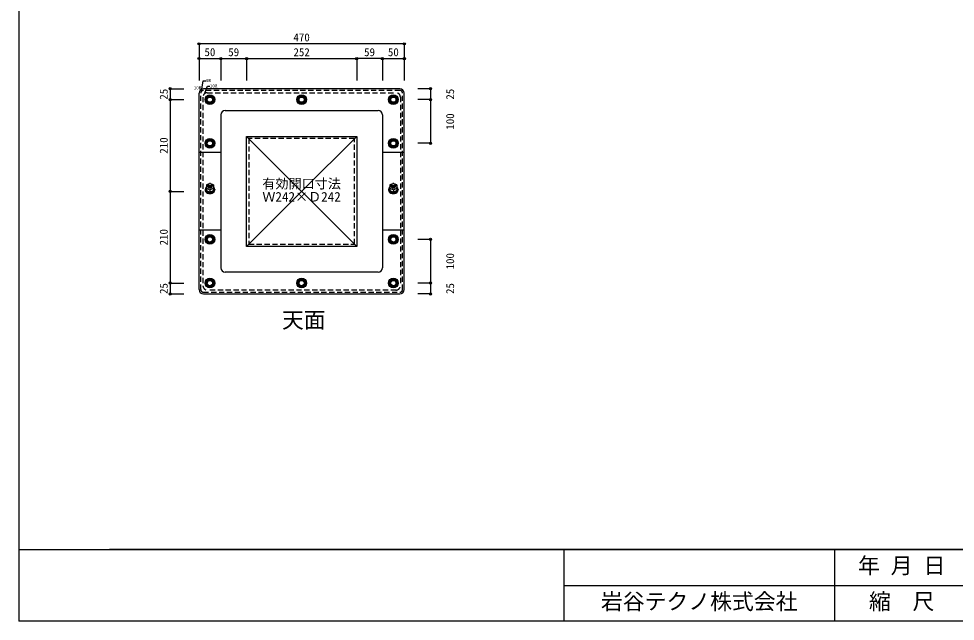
# Model space of a CAD drawing. Units: millimetres at full size, sheet at 1:10. Extents: x -10475 to 9199, y -10092 to 10143.
# Drawn here: x 5199 to 7343, y 6756 to 8136 of the extents above; entities that cross this region are included whole.
import ezdxf
from ezdxf.enums import TextEntityAlignment as Align

# ---------------------------------------------------------------- set-up
doc = ezdxf.new("R2010")
doc.units = ezdxf.units.MM
doc.header["$LTSCALE"] = 10
doc.header["$PDMODE"] = 32
doc.header["$PDSIZE"] = 5
doc.linetypes.add('DASHED1', pattern=[1.8, 1.2, -0.6])
for name, color, linetype in [('0-0_FRP', 7, 'Continuous'), ('0-3_開口寸法', 2, 'DASHED1'), ('0-8_FRP寸法', 3, 'Continuous'), ('0-F_図面枠', 7, 'Continuous')]:
    doc.layers.add(name, color=color, linetype=linetype)
doc.styles.add('ＭＳ ゴシック', font='')
doc.styles.get('ＭＳ ゴシック').set_extended_font_data('MS Gothic')

msp = doc.modelspace()

# ---------------------------------------------------------------- linework, layer by layer
at = {"layer": '0-0_FRP', "color": 4}
for p, q in [((5611.56, 7515.75), (5611.56, 7965.75)), ((6071.56, 7975.75), (5621.56, 7975.75)), ((6081.56, 7515.75), (6081.56, 7965.75)), ((5661.56, 7915.75), (5661.56, 7565.75)), ((5671.56, 7925.75), (6021.56, 7925.75)), ((6031.56, 7915.75), (6031.56, 7565.75)), ((5720.56, 7866.75), (5972.56, 7614.75)), ((5846.56, 7740.75), (5972.56, 7866.75)), ((5972.56, 7866.75), (5972.56, 7614.75)), ((5611.56, 7830.35), (5661.56, 7830.35)), ((6031.56, 7830.35), (6081.56, 7830.35)), ((5627.51, 7746.65), (5627.51, 7745.03)), ((5641.24, 7740.66), (5640.75, 7741.13)), ((5645.61, 7746.65), (5645.61, 7745.03)), ((6047.51, 7746.65), (6047.51, 7745.03)), ((6061.24, 7740.66), (6060.75, 7741.13)), ((6065.61, 7746.65), (6065.61, 7745.03)), ((5640.3, 7740.27), (5639.85, 7740.72)), ((5640.3, 7740.27), (5640.16, 7738.6)), ((5641.07, 7738.96), (5640.24, 7739.53)), ((5641.24, 7740.66), (5641.07, 7738.96)), ((5846.56, 7740.75), (5720.56, 7614.75)), ((6060.3, 7740.27), (6059.85, 7740.72)), ((6060.3, 7740.27), (6060.16, 7738.6)), ((6061.07, 7738.96), (6060.24, 7739.53)), ((6061.24, 7740.66), (6061.07, 7738.96)), ((5611.56, 7652.69), (5661.56, 7652.69)), ((6031.56, 7652.69), (6081.56, 7652.69)), ((5972.56, 7614.75), (5720.56, 7614.75)), ((6021.56, 7555.75), (5671.56, 7555.75)), ((5621.56, 7505.75), (6071.56, 7505.75))]:
    msp.add_line(p, q, dxfattribs=at)
at = {"layer": '0-0_FRP', "linetype": 'DASHED1'}
for p, q in [((5615.56, 7515.75), (5615.56, 7965.75)), ((5620.56, 7956.75), (5620.56, 7524.75)), ((6071.56, 7971.75), (5621.56, 7971.75)), ((5630.56, 7966.75), (6062.56, 7966.75)), ((6072.56, 7956.75), (6072.56, 7524.75)), ((6077.56, 7515.75), (6077.56, 7965.75)), ((5621.56, 7509.75), (6071.56, 7509.75)), ((6062.56, 7514.75), (5630.56, 7514.75))]:
    msp.add_line(p, q, dxfattribs=at)
at = {"layer": '0-0_FRP', "color": 3}
for p, q in [((5625.56, 7745.03), (5625.56, 7743.99)), ((5647.56, 7745.03), (5647.56, 7743.99)), ((6045.56, 7745.03), (6045.56, 7743.99)), ((6067.56, 7745.03), (6067.56, 7743.99))]:
    msp.add_line(p, q, dxfattribs=at)
at = {"layer": '0-0_FRP'}
for p, q in [((5631.56, 7754.83), (5631.56, 7752.49)), ((5636.56, 7744.1), (5636.56, 7739.18)), ((5636.56, 7739.18), (5644.56, 7742.92)), ((5644.56, 7755.31), (5640.44, 7757.23)), ((5641.56, 7754.83), (5641.56, 7752.49)), ((5644.56, 7755.31), (5644.56, 7742.92)), ((6051.56, 7754.83), (6051.56, 7752.49)), ((6056.56, 7744.1), (6056.56, 7739.18)), ((6056.56, 7739.18), (6064.56, 7742.92)), ((6064.56, 7755.31), (6060.44, 7757.23)), ((6061.56, 7754.83), (6061.56, 7752.49)), ((6064.56, 7755.31), (6064.56, 7742.92))]:
    msp.add_line(p, q, dxfattribs=at)
for points in [[(5631.94, 7958.75), (5627.32, 7950.75), (5631.94, 7942.75), (5641.18, 7942.75), (5645.8, 7950.75), (5641.18, 7958.75)], [(5841.94, 7958.75), (5837.32, 7950.75), (5841.94, 7942.75), (5851.18, 7942.75), (5855.8, 7950.75), (5851.18, 7958.75)], [(6051.94, 7958.75), (6047.32, 7950.75), (6051.94, 7942.75), (6061.18, 7942.75), (6065.8, 7950.75), (6061.18, 7958.75)], [(5631.94, 7858.75), (5627.32, 7850.75), (5631.94, 7842.75), (5641.18, 7842.75), (5645.8, 7850.75), (5641.18, 7858.75)], [(6051.94, 7858.75), (6047.32, 7850.75), (6051.94, 7842.75), (6061.18, 7842.75), (6065.8, 7850.75), (6061.18, 7858.75)], [(5631.94, 7638.75), (5627.32, 7630.75), (5631.94, 7622.75), (5641.18, 7622.75), (5645.8, 7630.75), (5641.18, 7638.75)], [(6051.94, 7638.75), (6047.32, 7630.75), (6051.94, 7622.75), (6061.18, 7622.75), (6065.8, 7630.75), (6061.18, 7638.75)], [(5631.94, 7538.75), (5627.32, 7530.75), (5631.94, 7522.75), (5641.18, 7522.75), (5645.8, 7530.75), (5641.18, 7538.75)], [(5841.94, 7538.75), (5837.32, 7530.75), (5841.94, 7522.75), (5851.18, 7522.75), (5855.8, 7530.75), (5851.18, 7538.75)], [(6051.94, 7538.75), (6047.32, 7530.75), (6051.94, 7522.75), (6061.18, 7522.75), (6065.8, 7530.75), (6061.18, 7538.75)]]:
    msp.add_lwpolyline(points, close=True, dxfattribs=at)
at = {"layer": '0-0_FRP', "color": 4}
msp.add_lwpolyline([(5720.56, 7614.75), (5720.56, 7866.75), (5972.56, 7866.75)], dxfattribs=at)
at = {"layer": '0-0_FRP'}
for points in [[(5632.69, 7757.23), (5628.56, 7755.31), (5628.56, 7742.92), (5636.56, 7739.18)], [(5628.56, 7747.83), (5636.56, 7744.1), (5644.56, 7747.83)], [(5637.62, 7758.55), (5636.56, 7759.04), (5635.5, 7758.55)], [(6052.69, 7757.23), (6048.56, 7755.31), (6048.56, 7742.92), (6056.56, 7739.18)], [(6048.56, 7747.83), (6056.56, 7744.1), (6064.56, 7747.83)], [(6057.62, 7758.55), (6056.56, 7759.04), (6055.5, 7758.55)]]:
    msp.add_lwpolyline(points, dxfattribs=at)
at = {"layer": '0-0_FRP', "color": 3}
for centre in [(5636.56, 7950.75), (5846.56, 7950.75), (6056.56, 7950.75), (5636.56, 7850.75), (6056.56, 7850.75), (5636.56, 7630.75), (6056.56, 7630.75), (5636.56, 7530.75), (5846.56, 7530.75), (6056.56, 7530.75)]:
    msp.add_circle(centre, 11, dxfattribs=at)
at = {"layer": '0-0_FRP'}
for centre, radius in [((5636.56, 7950.75), 8), ((5636.56, 7950.75), 6), ((5846.56, 7950.75), 8), ((5846.56, 7950.75), 6), ((6056.56, 7950.75), 8), ((6056.56, 7950.75), 6), ((5636.56, 7850.75), 8), ((5636.56, 7850.75), 6), ((6056.56, 7850.75), 8), ((6056.56, 7850.75), 6), ((5636.56, 7630.75), 8), ((5636.56, 7630.75), 6), ((6056.56, 7630.75), 8), ((6056.56, 7630.75), 6), ((5636.56, 7530.75), 8), ((5636.56, 7530.75), 6), ((5846.56, 7530.75), 8), ((5846.56, 7530.75), 6), ((6056.56, 7530.75), 8), ((6056.56, 7530.75), 6)]:
    msp.add_circle(centre, radius, dxfattribs=at)
at = {"layer": '0-0_FRP', "color": 4}
for centre, radius, start, end in [((5621.56, 7965.75), 10, 90, 180), ((5636.56, 7950.75), 9.05, 122.126, 177.874), ((5636.56, 7950.75), 9.05, 62.126, 117.874), ((5636.56, 7950.75), 9.05, 2.126, 57.874), ((5846.56, 7950.75), 9.05, 122.126, 177.874), ((5846.56, 7950.75), 9.05, 62.126, 117.874), ((5846.56, 7950.75), 9.05, 2.126, 57.874), ((6056.56, 7950.75), 9.05, 122.126, 177.874), ((6056.56, 7950.75), 9.05, 62.126, 117.874), ((6056.56, 7950.75), 9.05, 2.126, 57.874), ((6071.56, 7965.75), 10, 0, 90), ((5636.56, 7950.75), 9.05, 182.126, 237.874), ((5636.56, 7950.75), 9.05, 242.126, 297.874), ((5636.56, 7950.75), 9.05, 302.126, 357.874), ((5846.56, 7950.75), 9.05, 182.126, 237.874), ((5846.56, 7950.75), 9.05, 242.126, 297.874), ((5846.56, 7950.75), 9.05, 302.126, 357.874), ((6056.56, 7950.75), 9.05, 182.126, 237.874), ((6056.56, 7950.75), 9.05, 242.126, 297.874), ((6056.56, 7950.75), 9.05, 302.126, 357.874), ((5671.56, 7915.75), 10, 90, 180), ((6021.56, 7915.75), 10, 0, 90), ((5636.56, 7850.75), 9.05, 122.126, 177.874), ((5636.56, 7850.75), 9.05, 182.126, 237.874), ((5636.56, 7850.75), 9.05, 62.126, 117.874), ((5636.56, 7850.75), 9.05, 2.126, 57.874), ((5636.56, 7850.75), 9.05, 302.126, 357.874), ((6056.56, 7850.75), 9.05, 122.126, 177.874), ((6056.56, 7850.75), 9.05, 182.126, 237.874), ((6056.56, 7850.75), 9.05, 62.126, 117.874), ((6056.56, 7850.75), 9.05, 2.126, 57.874), ((6056.56, 7850.75), 9.05, 302.126, 357.874), ((5636.56, 7850.75), 9.05, 242.126, 297.874), ((6056.56, 7850.75), 9.05, 242.126, 297.874), ((5636.56, 7630.75), 9.05, 122.126, 177.874), ((5636.56, 7630.75), 9.05, 62.126, 117.874), ((5636.56, 7630.75), 9.05, 2.126, 57.874), ((6056.56, 7630.75), 9.05, 122.126, 177.874), ((6056.56, 7630.75), 9.05, 62.126, 117.874), ((6056.56, 7630.75), 9.05, 2.126, 57.874), ((5636.56, 7630.75), 9.05, 182.126, 237.874), ((5636.56, 7630.75), 9.05, 242.126, 297.874), ((5636.56, 7630.75), 9.05, 302.126, 357.874), ((6056.56, 7630.75), 9.05, 182.126, 237.874), ((6056.56, 7630.75), 9.05, 242.126, 297.874), ((6056.56, 7630.75), 9.05, 302.126, 357.874), ((5671.56, 7565.75), 10, 180, 270), ((6021.56, 7565.75), 10, 270, 0), ((5636.56, 7530.75), 9.05, 122.126, 177.874), ((5636.56, 7530.75), 9.05, 182.126, 237.874), ((5636.56, 7530.75), 9.05, 62.126, 117.874), ((5636.56, 7530.75), 9.05, 2.126, 57.874), ((5636.56, 7530.75), 9.05, 302.126, 357.874), ((5846.56, 7530.75), 9.05, 122.126, 177.874), ((5846.56, 7530.75), 9.05, 182.126, 237.874), ((5846.56, 7530.75), 9.05, 62.126, 117.874), ((5846.56, 7530.75), 9.05, 2.126, 57.874), ((5846.56, 7530.75), 9.05, 302.126, 357.874), ((6056.56, 7530.75), 9.05, 122.126, 177.874), ((6056.56, 7530.75), 9.05, 182.126, 237.874), ((6056.56, 7530.75), 9.05, 62.126, 117.874), ((6056.56, 7530.75), 9.05, 2.126, 57.874), ((6056.56, 7530.75), 9.05, 302.126, 357.874), ((5621.56, 7515.75), 10, 180, 270), ((5636.56, 7530.75), 9.05, 242.126, 297.874), ((5846.56, 7530.75), 9.05, 242.126, 297.874), ((6056.56, 7530.75), 9.05, 242.126, 297.874), ((6071.56, 7515.75), 10, 270, 0)]:
    msp.add_arc(centre, radius, start, end, dxfattribs=at)
at = {"layer": '0-0_FRP', "linetype": 'DASHED1'}
for centre, radius, start, end in [((5621.56, 7965.75), 6, 90, 180), ((5630.56, 7956.75), 10, 90, 180), ((6062.56, 7956.75), 10, 0, 90), ((6071.56, 7965.75), 6, 0, 90), ((5621.56, 7515.75), 6, 180, 270), ((5630.56, 7524.75), 10, 180, 270), ((6062.56, 7524.75), 10, 270, 0), ((6071.56, 7515.75), 6, 270, 0)]:
    msp.add_arc(centre, radius, start, end, dxfattribs=at)
at = {"layer": '0-0_FRP', "color": 3}
for centre, start_param, end_param in [((5636.56, 7745.03), 5.5267289, 10.1812343), ((5636.56, 7743.99), 6.2831853, 9.424778), ((6056.56, 7745.03), 5.5267289, 10.1812343), ((6056.56, 7743.99), 6.2831853, 9.424778)]:
    msp.add_ellipse(centre, major_axis=(-11, 0), ratio=0.761243, start_param=start_param, end_param=end_param, dxfattribs=at)
at = {"layer": '0-0_FRP', "color": 4}
for centre, start_param, end_param in [((5636.56, 7746.65), 5.7966923, 6.7696783), ((5636.56, 7745.03), 6.2831853, 8.2623156), ((5636.56, 7746.65), 0.6086833, 1.4470315), ((5636.56, 7745.03), 2.0916461, 3.1415927), ((5636.56, 7746.65), 2.1143184, 2.5329093), ((5636.56, 7746.65), 2.6550996, 3.6280857), ((6056.56, 7746.65), 5.7966923, 6.7696783), ((6056.56, 7745.03), 6.2831853, 8.2623156), ((6056.56, 7746.65), 0.6086833, 1.4470315), ((6056.56, 7745.03), 2.0916461, 3.1415927), ((6056.56, 7746.65), 2.1143184, 2.5329093), ((6056.56, 7746.65), 2.6550996, 3.6280857), ((5636.56, 7746.65), 1.6945612, 1.9968055), ((6056.56, 7746.65), 1.6945612, 1.9968055)]:
    msp.add_ellipse(centre, major_axis=(-9.05, 0), ratio=0.773861, start_param=start_param, end_param=end_param, dxfattribs=at)
at = {"layer": '0-0_FRP'}
for centre, major_axis in [((5636.56, 7754.83), (-5, 0)), ((5636.56, 7755.8), (-3.5, 0)), ((6056.56, 7754.83), (-5, 0)), ((6056.56, 7755.8), (-3.5, 0))]:
    msp.add_ellipse(centre, major_axis=major_axis, ratio=0.761243, dxfattribs=at)
for centre in [(5636.56, 7752.49), (6056.56, 7752.49)]:
    msp.add_ellipse(centre, major_axis=(-5, 0), ratio=0.761243, start_param=6.2828527, end_param=9.4251105, dxfattribs=at)
at = {"layer": '0-3_開口寸法', "color": 3}
for p, q in [((5725.56, 7861.75), (5725.56, 7619.75)), ((5967.56, 7861.75), (5725.56, 7861.75)), ((5967.56, 7619.75), (5967.56, 7861.75)), ((5725.56, 7619.75), (5967.56, 7619.75))]:
    msp.add_line(p, q, dxfattribs=at)
at = {"layer": '0-8_FRP寸法'}
for p, q in [((5611.56, 8078.72), (5611.56, 8044.56)), ((6081.56, 8078.72), (6081.56, 8044.56)), ((5611.56, 8044.96), (5611.56, 7994.56)), ((5661.56, 8044.96), (5661.56, 7994.56)), ((5661.56, 8044.81), (5661.56, 7994.47)), ((5720.56, 8044.81), (5720.56, 7994.47)), ((5972.56, 8044.81), (5972.56, 7994.47)), ((6031.56, 8044.81), (6031.56, 7994.47)), ((6031.56, 8044.81), (6031.56, 7994.47)), ((6081.56, 8044.81), (6081.56, 7994.47)), ((5545.44, 7975.75), (5576.92, 7975.75)), ((6141.51, 7975.75), (6112.43, 7975.75)), ((5545.44, 7950.75), (5576.92, 7950.75)), ((6141.51, 7950.75), (6112.43, 7950.75)), ((6141.51, 7950.75), (6112.43, 7950.75)), ((6141.51, 7850.75), (6112.43, 7850.75)), ((5545.44, 7740.75), (5576.92, 7740.75)), ((6141.51, 7630.75), (6112.43, 7630.75)), ((5545.44, 7530.75), (5576.92, 7530.75)), ((6141.51, 7530.75), (6112.43, 7530.75)), ((6141.51, 7530.75), (6112.43, 7530.75)), ((5545.44, 7505.75), (5576.92, 7505.75)), ((6141.51, 7505.75), (6112.43, 7505.75))]:
    msp.add_line(p, q, dxfattribs=at)
at = {"layer": '0-8_FRP寸法', "color": 4}
for p, q in [((6081.56, 8078.72), (5611.56, 8078.72)), ((5611.56, 8044.96), (5661.56, 8044.96)), ((5661.56, 8044.81), (5720.56, 8044.81)), ((5720.56, 8044.81), (5972.56, 8044.81)), ((6031.56, 8044.81), (5972.56, 8044.81)), ((6031.56, 8044.81), (6081.56, 8044.81)), ((5617.32, 7970.21), (5621.31, 7993.75)), ((5621.31, 7993.75), (5627.36, 7993.75)), ((5545.44, 7975.75), (5545.44, 7950.75)), ((6141.51, 7975.75), (6141.51, 7950.75)), ((5545.44, 7950.75), (5545.44, 7740.75)), ((6141.51, 7950.75), (6141.51, 7850.75)), ((5545.44, 7740.75), (5545.44, 7530.75)), ((6141.51, 7630.75), (6141.51, 7530.75)), ((5545.44, 7530.75), (5545.44, 7505.75)), ((6141.51, 7530.75), (6141.51, 7505.75))]:
    msp.add_line(p, q, dxfattribs=at)
msp.add_lwpolyline([(5623.96, 7964.39), (5631.19, 7981.35), (5636.36, 7981.35)], dxfattribs=at)
at = {"layer": '0-8_FRP寸法', "color": 6}
for p in [(5611.56, 8078.72), (6081.56, 8078.72), (5611.56, 8044.96), (5661.56, 8044.96), (5661.56, 8044.81), (5720.56, 8044.81), (5972.56, 8044.81), (6031.56, 8044.81), (6081.56, 8044.81), (5545.44, 7975.75), (6141.51, 7975.75), (5545.44, 7950.75), (6141.51, 7950.75), (6141.51, 7850.75), (5545.44, 7740.75), (6141.51, 7630.75), (5545.44, 7530.75), (6141.51, 7530.75), (5545.44, 7505.75), (6141.51, 7505.75)]:
    msp.add_point(p, dxfattribs=at)
at = {"layer": '0-F_図面枠'}
for p, q in [((5198.81, 6920.46), (9198.81, 6920.46)), ((9198.81, 6920.46), (5406.39, 6920.46)), ((6447.04, 6920.46), (6447.04, 6756.12)), ((7066.53, 6920.46), (7066.53, 6756.12)), ((9198.81, 6756.12), (5198.81, 6756.12))]:
    msp.add_line(p, q, dxfattribs=at)
for points in [[(9198.81, 6756.12), (9198.81, 9516.12), (5198.81, 9516.12), (5198.81, 6756.12)], [(6447.04, 6838.29), (7066.53, 6838.29), (7806.75, 6838.29)]]:
    msp.add_lwpolyline(points, dxfattribs=at)

# ---------------------------------------------------------------- texts
at = {"layer": '0-0_FRP', "color": 6, "style": 'ＭＳ ゴシック'}
msp.add_text('天面', height=36.66, dxfattribs=at).set_placement((5801.55, 7416.84), align=Align.BOTTOM_LEFT)
at = {"layer": '0-3_開口寸法', "color": 3, "style": 'ＭＳ ゴシック'}
for s, p in [('有効開口寸法', (5756.56, 7740.75)), ('Ｗ242×Ｄ242', (5756.56, 7710.75))]:
    msp.add_text(s, height=21.99, dxfattribs=at).set_placement(p, align=Align.BOTTOM_LEFT)
at = {"layer": '0-8_FRP寸法', "style": 'ＭＳ ゴシック'}
for s, p in [('470', (5827.81, 8078.72)), ('50', (5624.06, 8044.96)), ('59', (5678.56, 8044.81)), ('252', (5827.81, 8044.81)), ('59', (5989.56, 8044.81)), ('50', (6044.06, 8044.81))]:
    msp.add_text(s, height=18.33, dxfattribs=at).set_placement(p, align=Align.BOTTOM_LEFT)
at = {"layer": '0-8_FRP寸法', "color": 6, "style": 'ＭＳ ゴシック'}
for s, p in [('6R', (5627.36, 7988.75)), ('10R', (5599.51, 7972.06)), ('10R', (5636.36, 7976.35))]:
    msp.add_text(s, height=7.331, dxfattribs=at).set_placement(p, align=Align.BOTTOM_LEFT)
at = {"layer": '0-8_FRP寸法', "style": 'ＭＳ ゴシック'}
for s, p in [('25', (5545.44, 7950.75)), ('25', (6201.17, 7950.75)), ('100', (6201.17, 7882)), ('210', (5545.44, 7827)), ('210', (5545.44, 7617)), ('100', (6201.17, 7562)), ('25', (5545.44, 7505.75)), ('25', (6201.17, 7505.75))]:
    msp.add_text(s, height=18.33, rotation=90, dxfattribs=at).set_placement(p, align=Align.BOTTOM_LEFT)
at = {"layer": '0-F_図面枠', "color": 6, "style": 'ＭＳ ゴシック'}
for s, p in [('年 月 日', (7120.43, 6854.37)), ('岩谷テクノ株式会社', (6531.79, 6772.2)), ('縮\u3000尺', (7145.43, 6772.2))]:
    msp.add_text(s, height=36.66, dxfattribs=at).set_placement(p, align=Align.BOTTOM_LEFT)

doc.saveas('drawing.dxf')
